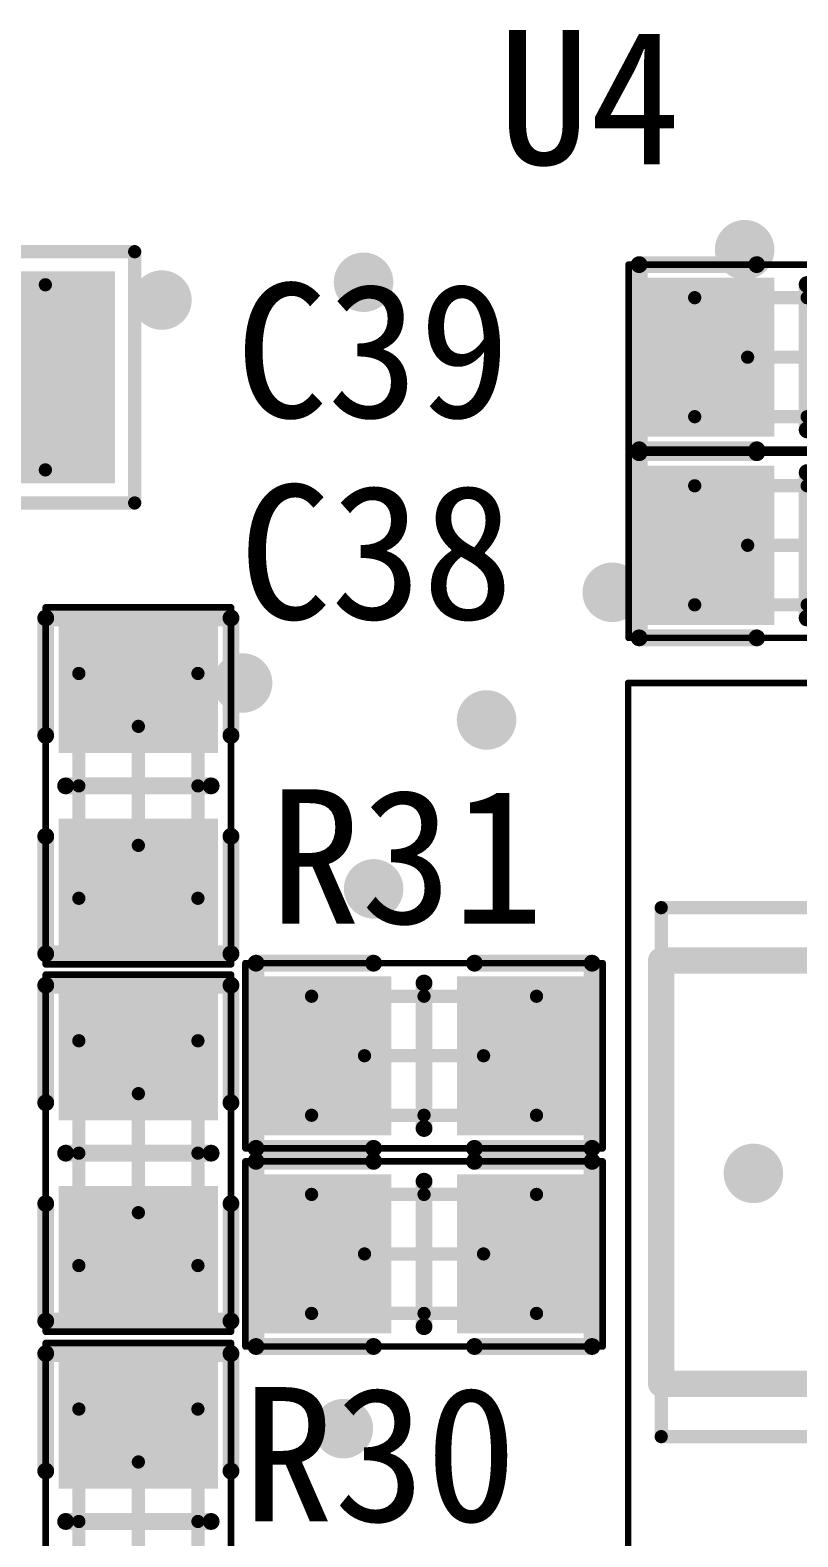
# Model space of a CAD drawing. Extents: x 75 to 173, y 40 to 188.
# Drawn here: x 134.82 to 140.62, y 77.37 to 88.76 of the extents above; entities that cross this region are included whole.
import ezdxf

# ---------------------------------------------------------------- set-up
doc = ezdxf.new("R2010")
doc.units = 0
doc.header["$MEASUREMENT"] = 0
doc.layers.get('0').update_dxf_attribs({"linetype": 'CONTINUOUS'})
for name, color, linetype in [('DRILLDRAWING', 1, 'CONTINUOUS'), ('MECHANICAL13', 56, 'CONTINUOUS'), ('MECHANICAL15', 56, 'CONTINUOUS'), ('MULTILAYER', 9, 'CONTINUOUS'), ('TOPOVERLAY', 2, 'CONTINUOUS'), ('TOPPASTE', 8, 'CONTINUOUS'), ('TOPSOLDER', 216, 'CONTINUOUS')]:
    doc.layers.add(name, color=color, linetype=linetype)

# ---------------------------------------------------------------- blocks, each defined once
blk = doc.blocks.new('SOP_8PIN_39')
at = {"layer": 'MECHANICAL13', "const_width": 0.1}
for points in [[(1.999999, 2.5), (-2.000001, 2.5)], [(-2.000001, -2.5), (-2.000001, 2.5)], [(1.999999, -2.5), (1.999999, 2.5)], [(1.999999, -2.5), (-2.000001, -2.5)]]:
    blk.add_lwpolyline(points, dxfattribs=at)
at = {"layer": 'MECHANICAL13'}
for points, const_width in [([(-2.025, 2.5, 1), (-1.975002, 2.5, 1)], 0.05), ([(-2.025, 2.5, 1), (-1.975002, 2.5, 1)], 0.05), ([(1.975, 2.5, 1), (2.024997, 2.5, 1)], 0.05), ([(1.975, 2.5, 1), (2.024997, 2.5, 1)], 0.05), ([(-0.600001, 1.599999, 1), (-1.599999, 1.599999, 1)], 0.1), ([(-1.624998, 1.599999, 1), (-1.575001, 1.599999, 1)], 0.05), ([(-0.625, 1.599999, 1), (-0.575003, 1.599999, 1)], 0.05), ([(-2.025, -2.5, 1), (-1.975002, -2.5, 1)], 0.05), ([(-2.025, -2.5, 1), (-1.975002, -2.5, 1)], 0.05), ([(1.975, -2.5, 1), (2.024997, -2.5, 1)], 0.05), ([(1.975, -2.5, 1), (2.024997, -2.5, 1)], 0.05)]:
    blk.add_lwpolyline(points, format="xyb", close=True, dxfattribs=dict(at, const_width=const_width))
at = {"layer": 'MECHANICAL15'}
for points, const_width in [([(3.7, 2.75), (-3.7, 2.75)], 0.05), ([(-3.7, -2.75), (-3.7, 2.75)], 0.05), ([(3.7, -2.75), (3.7, 2.75)], 0.05), ([(0, -0.499999), (0, 0.499999)], 0.1), ([(0.499999, 0), (-0.500002, 0)], 0.1), ([(3.7, -2.75), (-3.7, -2.75)], 0.05)]:
    blk.add_lwpolyline(points, dxfattribs=dict(at, const_width=const_width))
for points, const_width in [([(-3.7125, 2.75, 1), (-3.687501, 2.75, 1)], 0.024999), ([(-3.7125, 2.75, 1), (-3.687501, 2.75, 1)], 0.024999), ([(3.687501, 2.75, 1), (3.7125, 2.75, 1)], 0.024999), ([(3.687501, 2.75, 1), (3.7125, 2.75, 1)], 0.024999), ([(-0.024999, 0.499999, 1), (0.024999, 0.499999, 1)], 0.05), ([(-0.525, 0, 1), (-0.475003, 0, 1)], 0.05), ([(0.475, 0, 1), (0.524998, 0, 1)], 0.05), ([(-0.024999, -0.499999, 1), (0.024999, -0.499999, 1)], 0.05), ([(-3.7125, -2.75, 1), (-3.687501, -2.75, 1)], 0.024999), ([(-3.7125, -2.75, 1), (-3.687501, -2.75, 1)], 0.024999), ([(3.687501, -2.75, 1), (3.7125, -2.75, 1)], 0.024999), ([(3.687501, -2.75, 1), (3.7125, -2.75, 1)], 0.024999)]:
    blk.add_lwpolyline(points, format="xyb", close=True, dxfattribs=dict(at, const_width=const_width))
at = {"layer": 'TOPOVERLAY'}
for points, const_width in [([(-2.599997, 2.755001, 1), (-2.849999, 2.755001, 1)], 0.249999), ([(-2.912499, 2.755001, 1), (-2.7875, 2.755001, 1)], 0.124998), ([(-2.662497, 2.755001, 1), (-2.537498, 2.755001, 1)], 0.124998), ([(-1.650002, 2.5, 1), (-1.550002, 2.5, 1)], 0.1), ([(-1.650002, 2.5, 1), (-1.550002, 2.5, 1)], 0.1), ([(1.549999, 2.5, 1), (1.649999, 2.5, 1)], 0.1), ([(1.549999, 2.5, 1), (1.649999, 2.5, 1)], 0.1), ([(-0.300002, 1.5, 1), (-0.900001, 1.5, 1)], 0.599999), ([(-1.05, 1.5, 1), (-0.750001, 1.5, 1)], 0.299999), ([(-0.450002, 1.5, 1), (-0.150002, 1.5, 1)], 0.299999), ([(-1.650002, -2.5, 1), (-1.550002, -2.5, 1)], 0.1), ([(-1.650002, -2.5, 1), (-1.550002, -2.5, 1)], 0.1), ([(1.549999, -2.5, 1), (1.649999, -2.5, 1)], 0.1), ([(1.549999, -2.5, 1), (1.649999, -2.5, 1)], 0.1)]:
    blk.add_lwpolyline(points, format="xyb", close=True, dxfattribs=dict(at, const_width=const_width))
at = {"layer": 'TOPOVERLAY', "const_width": 0.2}
for points in [[(1.599999, 2.5), (-1.600002, 2.5)], [(-1.600002, -2.5), (-1.600002, 2.5)], [(1.599999, -2.5), (1.599999, 2.5)], [(1.599999, -2.5), (-1.600002, -2.5)]]:
    blk.add_lwpolyline(points, dxfattribs=at)
blk = doc.blocks.new('R0603_53')
at = {"layer": 'MECHANICAL13', "const_width": 0.1}
for points in [[(-0.850001, -0.450002), (-0.850001, 0.449999)], [(-0.850001, 0.449999), (0.849998, 0.449999)], [(0.849998, -0.450002), (0.849998, 0.449999)], [(-0.850001, -0.450002), (0.849998, -0.450002)]]:
    blk.add_lwpolyline(points, dxfattribs=at)
at = {"layer": 'MECHANICAL13', "const_width": 0.05}
for points in [[(-0.875, 0.449999, 1), (-0.825002, 0.449999, 1)], [(-0.875, 0.449999, 1), (-0.825002, 0.449999, 1)], [(0.825, 0.449999, 1), (0.874997, 0.449999, 1)], [(0.825, 0.449999, 1), (0.874997, 0.449999, 1)], [(-0.875, -0.450002, 1), (-0.825002, -0.450002, 1)], [(-0.875, -0.450002, 1), (-0.825002, -0.450002, 1)], [(0.825, -0.450002, 1), (0.874997, -0.450002, 1)], [(0.825, -0.450002, 1), (0.874997, -0.450002, 1)]]:
    blk.add_lwpolyline(points, format="xyb", close=True, dxfattribs=at)
at = {"layer": 'MECHANICAL15'}
for points, const_width in [([(-1.35, 0.700001), (1.35, 0.700001)], 0.05), ([(-1.35, -0.700001), (-1.35, 0.700001)], 0.05), ([(1.35, -0.700001), (1.35, 0.700001)], 0.05), ([(0, -0.450002), (0, 0.449999)], 0.1), ([(-0.450002, 0), (0.449999, 0)], 0.1), ([(-1.35, -0.700001), (1.35, -0.700001)], 0.05)]:
    blk.add_lwpolyline(points, dxfattribs=dict(at, const_width=const_width))
for points, const_width in [([(-1.362499, 0.700001, 1), (-1.3375, 0.700001, 1)], 0.024999), ([(-1.362499, 0.700001, 1), (-1.3375, 0.700001, 1)], 0.024999), ([(1.3375, 0.700001, 1), (1.362499, 0.700001, 1)], 0.024999), ([(1.3375, 0.700001, 1), (1.362499, 0.700001, 1)], 0.024999), ([(-0.024999, 0.449999, 1), (0.024999, 0.449999, 1)], 0.05), ([(-0.475, 0, 1), (-0.425003, 0, 1)], 0.05), ([(0.425, 0, 1), (0.474998, 0, 1)], 0.05), ([(-0.024999, -0.450002, 1), (0.024999, -0.450002, 1)], 0.05), ([(-1.362499, -0.700001, 1), (-1.3375, -0.700001, 1)], 0.024999), ([(-1.362499, -0.700001, 1), (-1.3375, -0.700001, 1)], 0.024999), ([(1.3375, -0.700001, 1), (1.362499, -0.700001, 1)], 0.024999), ([(1.3375, -0.700001, 1), (1.362499, -0.700001, 1)], 0.024999)]:
    blk.add_lwpolyline(points, format="xyb", close=True, dxfattribs=dict(at, const_width=const_width))
at = {"layer": 'TOPOVERLAY', "const_width": 0.127}
for points in [[(-1.27, -0.700001), (-1.27, 0.700001)], [(-1.27, 0.700001), (-0.381, 0.700001)], [(0.381, 0.700001), (1.27, 0.700001)], [(1.27, -0.700001), (1.27, 0.700001)], [(0, -0.549999), (0, 0.549999)], [(-1.27, -0.700001), (-0.381, -0.700001)], [(0.381, -0.700001), (1.27, -0.700001)]]:
    blk.add_lwpolyline(points, dxfattribs=at)
at = {"layer": 'TOPOVERLAY', "const_width": 0.0635}
for points in [[(-1.30175, 0.700001, 1), (-1.23825, 0.700001, 1)], [(-1.30175, 0.700001, 1), (-1.23825, 0.700001, 1)], [(-0.41275, 0.700001, 1), (-0.34925, 0.700001, 1)], [(0.34925, 0.700001, 1), (0.41275, 0.700001, 1)], [(1.23825, 0.700001, 1), (1.30175, 0.700001, 1)], [(1.23825, 0.700001, 1), (1.30175, 0.700001, 1)], [(-0.03175, 0.549999, 1), (0.03175, 0.549999, 1)], [(-0.03175, -0.549999, 1), (0.03175, -0.549999, 1)], [(-1.30175, -0.700001, 1), (-1.23825, -0.700001, 1)], [(-1.30175, -0.700001, 1), (-1.23825, -0.700001, 1)], [(-0.41275, -0.700001, 1), (-0.34925, -0.700001, 1)], [(0.34925, -0.700001, 1), (0.41275, -0.700001, 1)], [(1.23825, -0.700001, 1), (1.30175, -0.700001, 1)], [(1.23825, -0.700001, 1), (1.30175, -0.700001, 1)]]:
    blk.add_lwpolyline(points, format="xyb", close=True, dxfattribs=at)
at = {"layer": 'TOPPASTE'}
for points in [[(-0.350002, -0.499999), (-0.350002, 0.499999), (-1.15, -0.499999), (-1.15, 0.499999)], [(1.149998, -0.499999), (1.149998, 0.499999), (0.349999, -0.499999), (0.349999, 0.499999)]]:
    blk.add_solid(points, dxfattribs=at)
at = {"layer": 'TOPSOLDER'}
for points in [[(-0.248402, -0.601599), (-0.248402, 0.601599), (-1.2516, -0.601599), (-1.2516, 0.601599)], [(1.251598, -0.601599), (1.251598, 0.601599), (0.248399, -0.601599), (0.248399, 0.601599)]]:
    blk.add_solid(points, dxfattribs=at)
blk = doc.blocks.new('R0603_54')
at = {"layer": 'MECHANICAL13', "const_width": 0.1}
for points in [[(-0.850001, -0.450002), (-0.850001, 0.449999)], [(-0.850001, 0.449999), (0.849998, 0.449999)], [(0.849998, -0.450002), (0.849998, 0.449999)], [(-0.850001, -0.450002), (0.849998, -0.450002)]]:
    blk.add_lwpolyline(points, dxfattribs=at)
at = {"layer": 'MECHANICAL13', "const_width": 0.05}
for points in [[(-0.875, 0.449999, 1), (-0.825002, 0.449999, 1)], [(-0.875, 0.449999, 1), (-0.825002, 0.449999, 1)], [(0.825, 0.449999, 1), (0.874997, 0.449999, 1)], [(0.825, 0.449999, 1), (0.874997, 0.449999, 1)], [(-0.875, -0.450002, 1), (-0.825002, -0.450002, 1)], [(-0.875, -0.450002, 1), (-0.825002, -0.450002, 1)], [(0.825, -0.450002, 1), (0.874997, -0.450002, 1)], [(0.825, -0.450002, 1), (0.874997, -0.450002, 1)]]:
    blk.add_lwpolyline(points, format="xyb", close=True, dxfattribs=at)
at = {"layer": 'MECHANICAL15'}
for points, const_width in [([(-1.35, 0.700001), (1.35, 0.700001)], 0.05), ([(-1.35, -0.700001), (-1.35, 0.700001)], 0.05), ([(1.35, -0.700001), (1.35, 0.700001)], 0.05), ([(0, -0.450002), (0, 0.449999)], 0.1), ([(-0.450002, 0), (0.449999, 0)], 0.1), ([(-1.35, -0.700001), (1.35, -0.700001)], 0.05)]:
    blk.add_lwpolyline(points, dxfattribs=dict(at, const_width=const_width))
for points, const_width in [([(-1.362499, 0.700001, 1), (-1.3375, 0.700001, 1)], 0.024999), ([(-1.362499, 0.700001, 1), (-1.3375, 0.700001, 1)], 0.024999), ([(1.3375, 0.700001, 1), (1.362499, 0.700001, 1)], 0.024999), ([(1.3375, 0.700001, 1), (1.362499, 0.700001, 1)], 0.024999), ([(-0.024999, 0.449999, 1), (0.024999, 0.449999, 1)], 0.05), ([(-0.475, 0, 1), (-0.425003, 0, 1)], 0.05), ([(0.425, 0, 1), (0.474998, 0, 1)], 0.05), ([(-0.024999, -0.450002, 1), (0.024999, -0.450002, 1)], 0.05), ([(-1.362499, -0.700001, 1), (-1.3375, -0.700001, 1)], 0.024999), ([(-1.362499, -0.700001, 1), (-1.3375, -0.700001, 1)], 0.024999), ([(1.3375, -0.700001, 1), (1.362499, -0.700001, 1)], 0.024999), ([(1.3375, -0.700001, 1), (1.362499, -0.700001, 1)], 0.024999)]:
    blk.add_lwpolyline(points, format="xyb", close=True, dxfattribs=dict(at, const_width=const_width))
at = {"layer": 'TOPOVERLAY', "const_width": 0.127}
for points in [[(-1.27, -0.700001), (-1.27, 0.700001)], [(-1.27, 0.700001), (-0.381, 0.700001)], [(0.381, 0.700001), (1.27, 0.700001)], [(1.27, -0.700001), (1.27, 0.700001)], [(0, -0.549999), (0, 0.549999)], [(-1.27, -0.700001), (-0.381, -0.700001)], [(0.381, -0.700001), (1.27, -0.700001)]]:
    blk.add_lwpolyline(points, dxfattribs=at)
at = {"layer": 'TOPOVERLAY', "const_width": 0.0635}
for points in [[(-1.30175, 0.700001, 1), (-1.23825, 0.700001, 1)], [(-1.30175, 0.700001, 1), (-1.23825, 0.700001, 1)], [(-0.41275, 0.700001, 1), (-0.34925, 0.700001, 1)], [(0.34925, 0.700001, 1), (0.41275, 0.700001, 1)], [(1.23825, 0.700001, 1), (1.30175, 0.700001, 1)], [(1.23825, 0.700001, 1), (1.30175, 0.700001, 1)], [(-0.03175, 0.549999, 1), (0.03175, 0.549999, 1)], [(-0.03175, -0.549999, 1), (0.03175, -0.549999, 1)], [(-1.30175, -0.700001, 1), (-1.23825, -0.700001, 1)], [(-1.30175, -0.700001, 1), (-1.23825, -0.700001, 1)], [(-0.41275, -0.700001, 1), (-0.34925, -0.700001, 1)], [(0.34925, -0.700001, 1), (0.41275, -0.700001, 1)], [(1.23825, -0.700001, 1), (1.30175, -0.700001, 1)], [(1.23825, -0.700001, 1), (1.30175, -0.700001, 1)]]:
    blk.add_lwpolyline(points, format="xyb", close=True, dxfattribs=at)
at = {"layer": 'TOPPASTE'}
for points in [[(-0.350002, -0.499999), (-0.350002, 0.499999), (-1.15, -0.499999), (-1.15, 0.499999)], [(1.149998, -0.499999), (1.149998, 0.499999), (0.349999, -0.499999), (0.349999, 0.499999)]]:
    blk.add_solid(points, dxfattribs=at)
at = {"layer": 'TOPSOLDER'}
for points in [[(-0.248402, -0.601599), (-0.248402, 0.601599), (-1.2516, -0.601599), (-1.2516, 0.601599)], [(1.251598, -0.601599), (1.251598, 0.601599), (0.248399, -0.601599), (0.248399, 0.601599)]]:
    blk.add_solid(points, dxfattribs=at)
blk = doc.blocks.new('C0603_93')
at = {"layer": 'MECHANICAL13', "const_width": 0.1}
for points in [[(0.849998, 0.449999), (-0.850001, 0.449999)], [(-0.850001, -0.450002), (-0.850001, 0.449999)], [(0.849998, -0.450002), (0.849998, 0.449999)], [(0.849998, -0.450002), (-0.850001, -0.450002)]]:
    blk.add_lwpolyline(points, dxfattribs=at)
at = {"layer": 'MECHANICAL13', "const_width": 0.05}
for points in [[(-0.875, 0.449999, 1), (-0.825002, 0.449999, 1)], [(-0.875, 0.449999, 1), (-0.825002, 0.449999, 1)], [(0.825, 0.449999, 1), (0.874997, 0.449999, 1)], [(0.825, 0.449999, 1), (0.874997, 0.449999, 1)], [(-0.875, -0.450002, 1), (-0.825002, -0.450002, 1)], [(-0.875, -0.450002, 1), (-0.825002, -0.450002, 1)], [(0.825, -0.450002, 1), (0.874997, -0.450002, 1)], [(0.825, -0.450002, 1), (0.874997, -0.450002, 1)]]:
    blk.add_lwpolyline(points, format="xyb", close=True, dxfattribs=at)
at = {"layer": 'MECHANICAL15'}
for points, const_width in [([(-1.35, -0.700001), (-1.35, 0.700001)], 0.05), ([(1.35, 0.700001), (-1.35, 0.700001)], 0.05), ([(1.35, -0.700001), (1.35, 0.700001)], 0.05), ([(0, -0.450002), (0, 0.449999)], 0.1), ([(0.449999, 0), (-0.450002, 0)], 0.1), ([(1.35, -0.700001), (-1.35, -0.700001)], 0.05)]:
    blk.add_lwpolyline(points, dxfattribs=dict(at, const_width=const_width))
for points, const_width in [([(-1.362499, 0.700001, 1), (-1.3375, 0.700001, 1)], 0.024999), ([(-1.362499, 0.700001, 1), (-1.3375, 0.700001, 1)], 0.024999), ([(1.3375, 0.700001, 1), (1.362499, 0.700001, 1)], 0.024999), ([(1.3375, 0.700001, 1), (1.362499, 0.700001, 1)], 0.024999), ([(-0.024999, 0.449999, 1), (0.024999, 0.449999, 1)], 0.05), ([(-0.475, 0, 1), (-0.425003, 0, 1)], 0.05), ([(0.425, 0, 1), (0.474998, 0, 1)], 0.05), ([(-0.024999, -0.450002, 1), (0.024999, -0.450002, 1)], 0.05), ([(-1.362499, -0.700001, 1), (-1.3375, -0.700001, 1)], 0.024999), ([(-1.362499, -0.700001, 1), (-1.3375, -0.700001, 1)], 0.024999), ([(1.3375, -0.700001, 1), (1.362499, -0.700001, 1)], 0.024999), ([(1.3375, -0.700001, 1), (1.362499, -0.700001, 1)], 0.024999)]:
    blk.add_lwpolyline(points, format="xyb", close=True, dxfattribs=dict(at, const_width=const_width))
at = {"layer": 'TOPOVERLAY', "const_width": 0.127}
for points in [[(-0.381, 0.700001), (-1.27, 0.700001)], [(-1.27, -0.700001), (-1.27, 0.700001)], [(1.27, 0.700001), (0.381, 0.700001)], [(1.27, -0.700001), (1.27, 0.700001)], [(0, -0.549999), (0, 0.549999)], [(-0.381, -0.700001), (-1.27, -0.700001)], [(1.27, -0.700001), (0.381, -0.700001)]]:
    blk.add_lwpolyline(points, dxfattribs=at)
at = {"layer": 'TOPOVERLAY', "const_width": 0.0635}
for points in [[(-1.30175, 0.700001, 1), (-1.23825, 0.700001, 1)], [(-1.30175, 0.700001, 1), (-1.23825, 0.700001, 1)], [(-0.41275, 0.700001, 1), (-0.34925, 0.700001, 1)], [(0.34925, 0.700001, 1), (0.41275, 0.700001, 1)], [(1.23825, 0.700001, 1), (1.30175, 0.700001, 1)], [(1.23825, 0.700001, 1), (1.30175, 0.700001, 1)], [(-0.03175, 0.549999, 1), (0.03175, 0.549999, 1)], [(-0.03175, -0.549999, 1), (0.03175, -0.549999, 1)], [(-1.30175, -0.700001, 1), (-1.23825, -0.700001, 1)], [(-1.30175, -0.700001, 1), (-1.23825, -0.700001, 1)], [(-0.41275, -0.700001, 1), (-0.34925, -0.700001, 1)], [(0.34925, -0.700001, 1), (0.41275, -0.700001, 1)], [(1.23825, -0.700001, 1), (1.30175, -0.700001, 1)], [(1.23825, -0.700001, 1), (1.30175, -0.700001, 1)]]:
    blk.add_lwpolyline(points, format="xyb", close=True, dxfattribs=at)
at = {"layer": 'TOPPASTE'}
for points in [[(-0.350002, -0.499999), (-0.350002, 0.499999), (-1.15, -0.499999), (-1.15, 0.499999)], [(1.149998, -0.499999), (1.149998, 0.499999), (0.349999, -0.499999), (0.349999, 0.499999)]]:
    blk.add_solid(points, dxfattribs=at)
at = {"layer": 'TOPSOLDER'}
for points in [[(-0.248402, -0.601599), (-0.248402, 0.601599), (-1.2516, -0.601599), (-1.2516, 0.601599)], [(1.251598, -0.601599), (1.251598, 0.601599), (0.248399, -0.601599), (0.248399, 0.601599)]]:
    blk.add_solid(points, dxfattribs=at)
blk = doc.blocks.new('C0603_94')
at = {"layer": 'MECHANICAL13', "const_width": 0.1}
for points in [[(0.849998, 0.449999), (-0.850001, 0.449999)], [(-0.850001, 0.449999), (-0.850001, -0.450002)], [(0.849998, 0.449999), (0.849998, -0.450002)], [(0.849998, -0.450002), (-0.850001, -0.450002)]]:
    blk.add_lwpolyline(points, dxfattribs=at)
at = {"layer": 'MECHANICAL13', "const_width": 0.05}
for points in [[(-0.875, 0.449999, 1), (-0.825002, 0.449999, 1)], [(-0.875, 0.449999, 1), (-0.825002, 0.449999, 1)], [(0.825, 0.449999, 1), (0.874997, 0.449999, 1)], [(0.825, 0.449999, 1), (0.874997, 0.449999, 1)], [(-0.875, -0.450002, 1), (-0.825002, -0.450002, 1)], [(-0.875, -0.450002, 1), (-0.825002, -0.450002, 1)], [(0.825, -0.450002, 1), (0.874997, -0.450002, 1)], [(0.825, -0.450002, 1), (0.874997, -0.450002, 1)]]:
    blk.add_lwpolyline(points, format="xyb", close=True, dxfattribs=at)
at = {"layer": 'MECHANICAL15'}
for points, const_width in [([(-1.35, 0.700001), (-1.35, -0.700001)], 0.05), ([(1.35, 0.700001), (-1.35, 0.700001)], 0.05), ([(1.35, 0.700001), (1.35, -0.700001)], 0.05), ([(0, 0.449999), (0, -0.450002)], 0.1), ([(0.449999, 0), (-0.450002, 0)], 0.1), ([(1.35, -0.700001), (-1.35, -0.700001)], 0.05)]:
    blk.add_lwpolyline(points, dxfattribs=dict(at, const_width=const_width))
for points, const_width in [([(-1.362499, 0.700001, 1), (-1.3375, 0.700001, 1)], 0.024999), ([(-1.362499, 0.700001, 1), (-1.3375, 0.700001, 1)], 0.024999), ([(1.3375, 0.700001, 1), (1.362499, 0.700001, 1)], 0.024999), ([(1.3375, 0.700001, 1), (1.362499, 0.700001, 1)], 0.024999), ([(-0.024999, 0.449999, 1), (0.024999, 0.449999, 1)], 0.05), ([(-0.475, 0, 1), (-0.425003, 0, 1)], 0.05), ([(0.425, 0, 1), (0.474998, 0, 1)], 0.05), ([(-0.024999, -0.450002, 1), (0.024999, -0.450002, 1)], 0.05), ([(-1.362499, -0.700001, 1), (-1.3375, -0.700001, 1)], 0.024999), ([(-1.362499, -0.700001, 1), (-1.3375, -0.700001, 1)], 0.024999), ([(1.3375, -0.700001, 1), (1.362499, -0.700001, 1)], 0.024999), ([(1.3375, -0.700001, 1), (1.362499, -0.700001, 1)], 0.024999)]:
    blk.add_lwpolyline(points, format="xyb", close=True, dxfattribs=dict(at, const_width=const_width))
at = {"layer": 'TOPOVERLAY', "const_width": 0.127}
for points in [[(-0.381, 0.700001), (-1.27, 0.700001)], [(-1.27, 0.700001), (-1.27, -0.700001)], [(1.27, 0.700001), (0.381, 0.700001)], [(1.27, 0.700001), (1.27, -0.700001)], [(0, 0.549999), (0, -0.549999)], [(-0.381, -0.700001), (-1.27, -0.700001)], [(1.27, -0.700001), (0.381, -0.700001)]]:
    blk.add_lwpolyline(points, dxfattribs=at)
at = {"layer": 'TOPOVERLAY', "const_width": 0.0635}
for points in [[(-1.30175, 0.700001, 1), (-1.23825, 0.700001, 1)], [(-1.30175, 0.700001, 1), (-1.23825, 0.700001, 1)], [(-0.41275, 0.700001, 1), (-0.34925, 0.700001, 1)], [(0.34925, 0.700001, 1), (0.41275, 0.700001, 1)], [(1.23825, 0.700001, 1), (1.30175, 0.700001, 1)], [(1.23825, 0.700001, 1), (1.30175, 0.700001, 1)], [(-0.03175, 0.549999, 1), (0.03175, 0.549999, 1)], [(-0.03175, -0.549999, 1), (0.03175, -0.549999, 1)], [(-1.30175, -0.700001, 1), (-1.23825, -0.700001, 1)], [(-1.30175, -0.700001, 1), (-1.23825, -0.700001, 1)], [(-0.41275, -0.700001, 1), (-0.34925, -0.700001, 1)], [(0.34925, -0.700001, 1), (0.41275, -0.700001, 1)], [(1.23825, -0.700001, 1), (1.30175, -0.700001, 1)], [(1.23825, -0.700001, 1), (1.30175, -0.700001, 1)]]:
    blk.add_lwpolyline(points, format="xyb", close=True, dxfattribs=at)
at = {"layer": 'TOPPASTE'}
for points in [[(-0.350002, -0.499999), (-0.350002, 0.499999), (-1.15, -0.499999), (-1.15, 0.499999)], [(1.149998, -0.499999), (1.149998, 0.499999), (0.349999, -0.499999), (0.349999, 0.499999)]]:
    blk.add_solid(points, dxfattribs=at)
at = {"layer": 'TOPSOLDER'}
for points in [[(-0.248402, -0.601599), (-0.248402, 0.601599), (-1.2516, -0.601599), (-1.2516, 0.601599)], [(1.251598, -0.601599), (1.251598, 0.601599), (0.248399, -0.601599), (0.248399, 0.601599)]]:
    blk.add_solid(points, dxfattribs=at)
blk = doc.blocks.new('C0603_95')
at = {"layer": 'MECHANICAL13', "const_width": 0.1}
for points in [[(0.849998, 0.449999), (-0.850001, 0.449999)], [(-0.850001, 0.449999), (-0.850001, -0.450002)], [(0.849998, 0.449999), (0.849998, -0.450002)], [(0.849998, -0.450002), (-0.850001, -0.450002)]]:
    blk.add_lwpolyline(points, dxfattribs=at)
at = {"layer": 'MECHANICAL13', "const_width": 0.05}
for points in [[(-0.875, 0.449999, 1), (-0.825002, 0.449999, 1)], [(-0.875, 0.449999, 1), (-0.825002, 0.449999, 1)], [(0.825, 0.449999, 1), (0.874997, 0.449999, 1)], [(0.825, 0.449999, 1), (0.874997, 0.449999, 1)], [(-0.875, -0.450002, 1), (-0.825002, -0.450002, 1)], [(-0.875, -0.450002, 1), (-0.825002, -0.450002, 1)], [(0.825, -0.450002, 1), (0.874997, -0.450002, 1)], [(0.825, -0.450002, 1), (0.874997, -0.450002, 1)]]:
    blk.add_lwpolyline(points, format="xyb", close=True, dxfattribs=at)
at = {"layer": 'MECHANICAL15'}
for points, const_width in [([(-1.35, 0.700001), (-1.35, -0.700001)], 0.05), ([(1.35, 0.700001), (-1.35, 0.700001)], 0.05), ([(1.35, 0.700001), (1.35, -0.700001)], 0.05), ([(0, 0.449999), (0, -0.450002)], 0.1), ([(0.449999, 0), (-0.450002, 0)], 0.1), ([(1.35, -0.700001), (-1.35, -0.700001)], 0.05)]:
    blk.add_lwpolyline(points, dxfattribs=dict(at, const_width=const_width))
for points, const_width in [([(-1.362499, 0.700001, 1), (-1.3375, 0.700001, 1)], 0.024999), ([(-1.362499, 0.700001, 1), (-1.3375, 0.700001, 1)], 0.024999), ([(1.3375, 0.700001, 1), (1.362499, 0.700001, 1)], 0.024999), ([(1.3375, 0.700001, 1), (1.362499, 0.700001, 1)], 0.024999), ([(-0.024999, 0.449999, 1), (0.024999, 0.449999, 1)], 0.05), ([(-0.475, 0, 1), (-0.425003, 0, 1)], 0.05), ([(0.425, 0, 1), (0.474998, 0, 1)], 0.05), ([(-0.024999, -0.450002, 1), (0.024999, -0.450002, 1)], 0.05), ([(-1.362499, -0.700001, 1), (-1.3375, -0.700001, 1)], 0.024999), ([(-1.362499, -0.700001, 1), (-1.3375, -0.700001, 1)], 0.024999), ([(1.3375, -0.700001, 1), (1.362499, -0.700001, 1)], 0.024999), ([(1.3375, -0.700001, 1), (1.362499, -0.700001, 1)], 0.024999)]:
    blk.add_lwpolyline(points, format="xyb", close=True, dxfattribs=dict(at, const_width=const_width))
at = {"layer": 'TOPOVERLAY', "const_width": 0.127}
for points in [[(-0.381, 0.700001), (-1.27, 0.700001)], [(-1.27, 0.700001), (-1.27, -0.700001)], [(1.27, 0.700001), (0.381, 0.700001)], [(1.27, 0.700001), (1.27, -0.700001)], [(0, 0.549999), (0, -0.549999)], [(-0.381, -0.700001), (-1.27, -0.700001)], [(1.27, -0.700001), (0.381, -0.700001)]]:
    blk.add_lwpolyline(points, dxfattribs=at)
at = {"layer": 'TOPOVERLAY', "const_width": 0.0635}
for points in [[(-1.30175, 0.700001, 1), (-1.23825, 0.700001, 1)], [(-1.30175, 0.700001, 1), (-1.23825, 0.700001, 1)], [(-0.41275, 0.700001, 1), (-0.34925, 0.700001, 1)], [(0.34925, 0.700001, 1), (0.41275, 0.700001, 1)], [(1.23825, 0.700001, 1), (1.30175, 0.700001, 1)], [(1.23825, 0.700001, 1), (1.30175, 0.700001, 1)], [(-0.03175, 0.549999, 1), (0.03175, 0.549999, 1)], [(-0.03175, -0.549999, 1), (0.03175, -0.549999, 1)], [(-1.30175, -0.700001, 1), (-1.23825, -0.700001, 1)], [(-1.30175, -0.700001, 1), (-1.23825, -0.700001, 1)], [(-0.41275, -0.700001, 1), (-0.34925, -0.700001, 1)], [(0.34925, -0.700001, 1), (0.41275, -0.700001, 1)], [(1.23825, -0.700001, 1), (1.30175, -0.700001, 1)], [(1.23825, -0.700001, 1), (1.30175, -0.700001, 1)]]:
    blk.add_lwpolyline(points, format="xyb", close=True, dxfattribs=at)
at = {"layer": 'TOPPASTE'}
for points in [[(-0.350002, -0.499999), (-0.350002, 0.499999), (-1.15, -0.499999), (-1.15, 0.499999)], [(1.149998, -0.499999), (1.149998, 0.499999), (0.349999, -0.499999), (0.349999, 0.499999)]]:
    blk.add_solid(points, dxfattribs=at)
at = {"layer": 'TOPSOLDER'}
for points in [[(-0.248402, -0.601599), (-0.248402, 0.601599), (-1.2516, -0.601599), (-1.2516, 0.601599)], [(1.251598, -0.601599), (1.251598, 0.601599), (0.248399, -0.601599), (0.248399, 0.601599)]]:
    blk.add_solid(points, dxfattribs=at)
blk = doc.blocks.new('C0603_96')
at = {"layer": 'MECHANICAL13', "const_width": 0.1}
for points in [[(0.849998, 0.449999), (-0.850001, 0.449999)], [(-0.850001, -0.450002), (-0.850001, 0.449999)], [(0.849998, -0.450002), (0.849998, 0.449999)], [(0.849998, -0.450002), (-0.850001, -0.450002)]]:
    blk.add_lwpolyline(points, dxfattribs=at)
at = {"layer": 'MECHANICAL13', "const_width": 0.05}
for points in [[(-0.875, 0.449999, 1), (-0.825002, 0.449999, 1)], [(-0.875, 0.449999, 1), (-0.825002, 0.449999, 1)], [(0.825, 0.449999, 1), (0.874997, 0.449999, 1)], [(0.825, 0.449999, 1), (0.874997, 0.449999, 1)], [(-0.875, -0.450002, 1), (-0.825002, -0.450002, 1)], [(-0.875, -0.450002, 1), (-0.825002, -0.450002, 1)], [(0.825, -0.450002, 1), (0.874997, -0.450002, 1)], [(0.825, -0.450002, 1), (0.874997, -0.450002, 1)]]:
    blk.add_lwpolyline(points, format="xyb", close=True, dxfattribs=at)
at = {"layer": 'MECHANICAL15'}
for points, const_width in [([(-1.35, -0.700001), (-1.35, 0.700001)], 0.05), ([(1.35, 0.700001), (-1.35, 0.700001)], 0.05), ([(1.35, -0.700001), (1.35, 0.700001)], 0.05), ([(0, -0.450002), (0, 0.449999)], 0.1), ([(0.449999, 0), (-0.450002, 0)], 0.1), ([(1.35, -0.700001), (-1.35, -0.700001)], 0.05)]:
    blk.add_lwpolyline(points, dxfattribs=dict(at, const_width=const_width))
for points, const_width in [([(-1.362499, 0.700001, 1), (-1.3375, 0.700001, 1)], 0.024999), ([(-1.362499, 0.700001, 1), (-1.3375, 0.700001, 1)], 0.024999), ([(1.3375, 0.700001, 1), (1.362499, 0.700001, 1)], 0.024999), ([(1.3375, 0.700001, 1), (1.362499, 0.700001, 1)], 0.024999), ([(-0.024999, 0.449999, 1), (0.024999, 0.449999, 1)], 0.05), ([(-0.475, 0, 1), (-0.425003, 0, 1)], 0.05), ([(0.425, 0, 1), (0.474998, 0, 1)], 0.05), ([(-0.024999, -0.450002, 1), (0.024999, -0.450002, 1)], 0.05), ([(-1.362499, -0.700001, 1), (-1.3375, -0.700001, 1)], 0.024999), ([(-1.362499, -0.700001, 1), (-1.3375, -0.700001, 1)], 0.024999), ([(1.3375, -0.700001, 1), (1.362499, -0.700001, 1)], 0.024999), ([(1.3375, -0.700001, 1), (1.362499, -0.700001, 1)], 0.024999)]:
    blk.add_lwpolyline(points, format="xyb", close=True, dxfattribs=dict(at, const_width=const_width))
at = {"layer": 'TOPOVERLAY', "const_width": 0.127}
for points in [[(-0.381, 0.700001), (-1.27, 0.700001)], [(-1.27, -0.700001), (-1.27, 0.700001)], [(1.27, 0.700001), (0.381, 0.700001)], [(1.27, -0.700001), (1.27, 0.700001)], [(0, -0.549999), (0, 0.549999)], [(-0.381, -0.700001), (-1.27, -0.700001)], [(1.27, -0.700001), (0.381, -0.700001)]]:
    blk.add_lwpolyline(points, dxfattribs=at)
at = {"layer": 'TOPOVERLAY', "const_width": 0.0635}
for points in [[(-1.30175, 0.700001, 1), (-1.23825, 0.700001, 1)], [(-1.30175, 0.700001, 1), (-1.23825, 0.700001, 1)], [(-0.41275, 0.700001, 1), (-0.34925, 0.700001, 1)], [(0.34925, 0.700001, 1), (0.41275, 0.700001, 1)], [(1.23825, 0.700001, 1), (1.30175, 0.700001, 1)], [(1.23825, 0.700001, 1), (1.30175, 0.700001, 1)], [(-0.03175, 0.549999, 1), (0.03175, 0.549999, 1)], [(-0.03175, -0.549999, 1), (0.03175, -0.549999, 1)], [(-1.30175, -0.700001, 1), (-1.23825, -0.700001, 1)], [(-1.30175, -0.700001, 1), (-1.23825, -0.700001, 1)], [(-0.41275, -0.700001, 1), (-0.34925, -0.700001, 1)], [(0.34925, -0.700001, 1), (0.41275, -0.700001, 1)], [(1.23825, -0.700001, 1), (1.30175, -0.700001, 1)], [(1.23825, -0.700001, 1), (1.30175, -0.700001, 1)]]:
    blk.add_lwpolyline(points, format="xyb", close=True, dxfattribs=at)
at = {"layer": 'TOPPASTE'}
for points in [[(-0.350002, -0.499999), (-0.350002, 0.499999), (-1.15, -0.499999), (-1.15, 0.499999)], [(1.149998, -0.499999), (1.149998, 0.499999), (0.349999, -0.499999), (0.349999, 0.499999)]]:
    blk.add_solid(points, dxfattribs=at)
at = {"layer": 'TOPSOLDER'}
for points in [[(-0.248402, -0.601599), (-0.248402, 0.601599), (-1.2516, -0.601599), (-1.2516, 0.601599)], [(1.251598, -0.601599), (1.251598, 0.601599), (0.248399, -0.601599), (0.248399, 0.601599)]]:
    blk.add_solid(points, dxfattribs=at)
blk = doc.blocks.new('C0603_98')
at = {"layer": 'MECHANICAL13', "const_width": 0.1}
for points in [[(0.849998, 0.449999), (-0.850001, 0.449999)], [(-0.850001, -0.450002), (-0.850001, 0.449999)], [(0.849998, -0.450002), (0.849998, 0.449999)], [(0.849998, -0.450002), (-0.850001, -0.450002)]]:
    blk.add_lwpolyline(points, dxfattribs=at)
at = {"layer": 'MECHANICAL13', "const_width": 0.05}
for points in [[(-0.875, 0.449999, 1), (-0.825002, 0.449999, 1)], [(-0.875, 0.449999, 1), (-0.825002, 0.449999, 1)], [(0.825, 0.449999, 1), (0.874997, 0.449999, 1)], [(0.825, 0.449999, 1), (0.874997, 0.449999, 1)], [(-0.875, -0.450002, 1), (-0.825002, -0.450002, 1)], [(-0.875, -0.450002, 1), (-0.825002, -0.450002, 1)], [(0.825, -0.450002, 1), (0.874997, -0.450002, 1)], [(0.825, -0.450002, 1), (0.874997, -0.450002, 1)]]:
    blk.add_lwpolyline(points, format="xyb", close=True, dxfattribs=at)
at = {"layer": 'MECHANICAL15'}
for points, const_width in [([(-1.35, -0.700001), (-1.35, 0.700001)], 0.05), ([(1.35, 0.700001), (-1.35, 0.700001)], 0.05), ([(1.35, -0.700001), (1.35, 0.700001)], 0.05), ([(0, -0.450002), (0, 0.449999)], 0.1), ([(0.449999, 0), (-0.450002, 0)], 0.1), ([(1.35, -0.700001), (-1.35, -0.700001)], 0.05)]:
    blk.add_lwpolyline(points, dxfattribs=dict(at, const_width=const_width))
for points, const_width in [([(-1.362499, 0.700001, 1), (-1.3375, 0.700001, 1)], 0.024999), ([(-1.362499, 0.700001, 1), (-1.3375, 0.700001, 1)], 0.024999), ([(1.3375, 0.700001, 1), (1.362499, 0.700001, 1)], 0.024999), ([(1.3375, 0.700001, 1), (1.362499, 0.700001, 1)], 0.024999), ([(-0.024999, 0.449999, 1), (0.024999, 0.449999, 1)], 0.05), ([(-0.475, 0, 1), (-0.425003, 0, 1)], 0.05), ([(0.425, 0, 1), (0.474998, 0, 1)], 0.05), ([(-0.024999, -0.450002, 1), (0.024999, -0.450002, 1)], 0.05), ([(-1.362499, -0.700001, 1), (-1.3375, -0.700001, 1)], 0.024999), ([(-1.362499, -0.700001, 1), (-1.3375, -0.700001, 1)], 0.024999), ([(1.3375, -0.700001, 1), (1.362499, -0.700001, 1)], 0.024999), ([(1.3375, -0.700001, 1), (1.362499, -0.700001, 1)], 0.024999)]:
    blk.add_lwpolyline(points, format="xyb", close=True, dxfattribs=dict(at, const_width=const_width))
at = {"layer": 'TOPOVERLAY', "const_width": 0.127}
for points in [[(-0.381, 0.700001), (-1.27, 0.700001)], [(-1.27, -0.700001), (-1.27, 0.700001)], [(1.27, 0.700001), (0.381, 0.700001)], [(1.27, -0.700001), (1.27, 0.700001)], [(0, -0.549999), (0, 0.549999)], [(-0.381, -0.700001), (-1.27, -0.700001)], [(1.27, -0.700001), (0.381, -0.700001)]]:
    blk.add_lwpolyline(points, dxfattribs=at)
at = {"layer": 'TOPOVERLAY', "const_width": 0.0635}
for points in [[(-1.30175, 0.700001, 1), (-1.23825, 0.700001, 1)], [(-1.30175, 0.700001, 1), (-1.23825, 0.700001, 1)], [(-0.41275, 0.700001, 1), (-0.34925, 0.700001, 1)], [(0.34925, 0.700001, 1), (0.41275, 0.700001, 1)], [(1.23825, 0.700001, 1), (1.30175, 0.700001, 1)], [(1.23825, 0.700001, 1), (1.30175, 0.700001, 1)], [(-0.03175, 0.549999, 1), (0.03175, 0.549999, 1)], [(-0.03175, -0.549999, 1), (0.03175, -0.549999, 1)], [(-1.30175, -0.700001, 1), (-1.23825, -0.700001, 1)], [(-1.30175, -0.700001, 1), (-1.23825, -0.700001, 1)], [(-0.41275, -0.700001, 1), (-0.34925, -0.700001, 1)], [(0.34925, -0.700001, 1), (0.41275, -0.700001, 1)], [(1.23825, -0.700001, 1), (1.30175, -0.700001, 1)], [(1.23825, -0.700001, 1), (1.30175, -0.700001, 1)]]:
    blk.add_lwpolyline(points, format="xyb", close=True, dxfattribs=at)
at = {"layer": 'TOPPASTE'}
for points in [[(-0.350002, -0.499999), (-0.350002, 0.499999), (-1.15, -0.499999), (-1.15, 0.499999)], [(1.149998, -0.499999), (1.149998, 0.499999), (0.349999, -0.499999), (0.349999, 0.499999)]]:
    blk.add_solid(points, dxfattribs=at)
at = {"layer": 'TOPSOLDER'}
for points in [[(-0.248402, -0.601599), (-0.248402, 0.601599), (-1.2516, -0.601599), (-1.2516, 0.601599)], [(1.251598, -0.601599), (1.251598, 0.601599), (0.248399, -0.601599), (0.248399, 0.601599)]]:
    blk.add_solid(points, dxfattribs=at)
blk = doc.blocks.new('C0805_112')
at = {"layer": 'MECHANICAL13', "const_width": 0.1}
for points in [[(-1.074999, 0.700004), (1.075002, 0.700004)], [(-1.074999, -0.699996), (-1.074999, 0.700004)], [(1.075002, -0.699996), (1.075002, 0.700004)], [(-1.074999, -0.699996), (1.075002, -0.699996)]]:
    blk.add_lwpolyline(points, dxfattribs=at)
at = {"layer": 'MECHANICAL13', "const_width": 0.05}
for points in [[(-1.099998, 0.700004, 1), (-1.05, 0.700004, 1)], [(-1.099998, 0.700004, 1), (-1.05, 0.700004, 1)], [(1.050003, 0.700004, 1), (1.1, 0.700004, 1)], [(1.050003, 0.700004, 1), (1.1, 0.700004, 1)], [(-1.099998, -0.699996, 1), (-1.05, -0.699996, 1)], [(-1.099998, -0.699996, 1), (-1.05, -0.699996, 1)], [(1.050003, -0.699996, 1), (1.1, -0.699996, 1)], [(1.050003, -0.699996, 1), (1.1, -0.699996, 1)]]:
    blk.add_lwpolyline(points, format="xyb", close=True, dxfattribs=at)
at = {"layer": 'MECHANICAL15', "const_width": 0.1}
for points in [[(-1.749999, 0.950003), (1.750002, 0.950003)], [(-1.749999, -0.949996), (-1.749999, 0.950003)], [(1.750002, -0.949996), (1.750002, 0.950003)], [(0.000003, -0.499996), (0.000003, 0.500004)], [(-0.499999, 0.000003), (0.500002, 0.000003)], [(-1.749999, -0.949996), (1.750002, -0.949996)]]:
    blk.add_lwpolyline(points, dxfattribs=at)
at = {"layer": 'MECHANICAL15', "const_width": 0.05}
for points in [[(-1.774998, 0.950003, 1), (-1.725, 0.950003, 1)], [(-1.774998, 0.950003, 1), (-1.725, 0.950003, 1)], [(1.725003, 0.950003, 1), (1.775, 0.950003, 1)], [(1.725003, 0.950003, 1), (1.775, 0.950003, 1)], [(-0.024996, 0.500004, 1), (0.025001, 0.500004, 1)], [(-0.524998, 0.000003, 1), (-0.475, 0.000003, 1)], [(0.475003, 0.000003, 1), (0.525, 0.000003, 1)], [(-0.024996, -0.499996, 1), (0.025001, -0.499996, 1)], [(-1.774998, -0.949996, 1), (-1.725, -0.949996, 1)], [(-1.774998, -0.949996, 1), (-1.725, -0.949996, 1)], [(1.725003, -0.949996, 1), (1.775, -0.949996, 1)], [(1.725003, -0.949996, 1), (1.775, -0.949996, 1)]]:
    blk.add_lwpolyline(points, format="xyb", close=True, dxfattribs=at)
at = {"layer": 'TOPOVERLAY', "const_width": 0.2}
blk.add_lwpolyline([(0, -0.599999), (0, 0.599999)], dxfattribs=at)
at = {"layer": 'TOPOVERLAY', "const_width": 0.1}
for points in [[(-0.05, 0.599999, 1), (0.05, 0.599999, 1)], [(-0.05, -0.599999, 1), (0.05, -0.599999, 1)]]:
    blk.add_lwpolyline(points, format="xyb", close=True, dxfattribs=at)
at = {"layer": 'TOPPASTE'}
for points in [[(-0.299999, -0.699996), (-0.299999, 0.700001), (-1.499997, -0.699996), (-1.499997, 0.700001)], [(1.5, -0.699996), (1.5, 0.700001), (0.300002, -0.699996), (0.300002, 0.700001)]]:
    blk.add_solid(points, dxfattribs=at)
at = {"layer": 'TOPSOLDER'}
for points in [[(-0.198399, -0.801596), (-0.198399, 0.801601), (-1.601597, -0.801596), (-1.601597, 0.801601)], [(1.6016, -0.801596), (1.6016, 0.801601), (0.198402, -0.801596), (0.198402, 0.801601)]]:
    blk.add_solid(points, dxfattribs=at)

msp = doc.modelspace()

# ---------------------------------------------------------------- linework, layer by layer
at = {"layer": 'DRILLDRAWING', "const_width": 0.1}
for points in [[(140.17046, 87.0986, 1), (140.27046, 87.0986, 1)], [(137.29019, 86.85255, 1), (137.39019, 86.85255, 1)], [(135.76619, 86.7176, 1), (135.86619, 86.7176, 1)], [(139.16979, 84.5078, 1), (139.26979, 84.5078, 1)], [(136.37579, 83.822, 1), (136.47579, 83.822, 1)], [(138.21979, 83.5426, 1), (138.31979, 83.5426, 1)], [(137.36639, 82.2653, 1), (137.46639, 82.2653, 1)], [(140.23659, 80.1136, 1), (140.33659, 80.1136, 1)], [(137.13779, 78.1832, 1), (137.23779, 78.1832, 1)]]:
    msp.add_lwpolyline(points, format="xyb", close=True, dxfattribs=at)
at = {"layer": 'MULTILAYER', "const_width": 0.225}
for points in [[(140.10796, 87.0986, 1), (140.33295, 87.0986, 1)], [(137.22769, 86.85255, 1), (137.45269, 86.85255, 1)], [(135.70369, 86.7176, 1), (135.92869, 86.7176, 1)], [(139.10729, 84.5078, 1), (139.33229, 84.5078, 1)], [(136.31329, 83.822, 1), (136.53829, 83.822, 1)], [(138.15729, 83.5426, 1), (138.38229, 83.5426, 1)], [(137.30389, 82.2653, 1), (137.52889, 82.2653, 1)], [(140.17409, 80.1136, 1), (140.39909, 80.1136, 1)], [(137.07529, 78.1832, 1), (137.30029, 78.1832, 1)]]:
    msp.add_lwpolyline(points, format="xyb", close=True, dxfattribs=at)

# ---------------------------------------------------------------- block references
for name, p in [('C0805_112', (133.86039, 86.1334)), ('R0603_53', (137.79739, 81.00319)), ('R0603_54', (137.79739, 79.50459))]:
    msp.add_blockref(name, p)
for name, p, rotation in [('C0603_94', (140.69299, 86.2858), 180), ('C0603_95', (140.69299, 84.8634), 180), ('C0603_93', (135.63839, 83.044), 270), ('SOP_8PIN_39', (142.08999, 80.123), 270), ('C0603_96', (135.63839, 80.26659), 270), ('C0603_98', (135.63839, 77.4814), 270)]:
    msp.add_blockref(name, p, dxfattribs=dict(rotation=rotation))

# ---------------------------------------------------------------- texts
at = {"layer": 'TOPOVERLAY'}
for s, p in [('U4', (138.35619, 87.743)), ('C39', (136.37499, 85.8286)), ('C38', (136.40039, 84.3046)), ('R31', (136.62899, 82.0026)), ('R30', (136.42579, 77.4814))]:
    msp.add_text(s, height=1.016, dxfattribs=at).set_placement(p)

doc.saveas('drawing.dxf')
